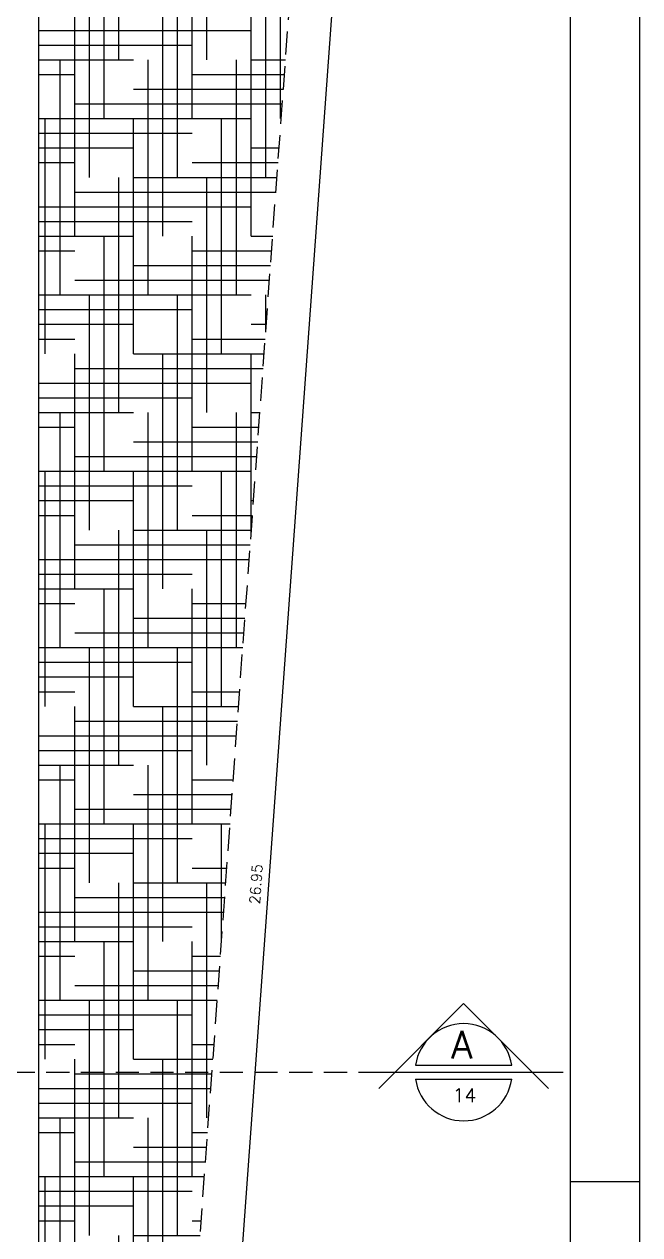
# Model space of a CAD drawing. Header units: millimetres. Extents: x -184.9 to -112.9, y 0.4 to 45.1.
# Drawn here: x -119.56 to -112.91, y 23.41 to 36.49 of the extents above; entities that cross this region are included whole.
import ezdxf
from ezdxf.enums import TextEntityAlignment as Align

# ---------------------------------------------------------------- set-up
doc = ezdxf.new("R2010")
doc.units = ezdxf.units.MM
doc.linetypes.add('DASHED2', pattern=[0.375, 0.25, -0.125])
for name, color, linetype in [('CERCADURA', 5, 'Continuous'), ('COTA', 11, 'Continuous'), ('IND CORTE', 3, 'Continuous'), ('INDICACOES', 2, 'Continuous'), ('PAREDE', 7, 'Continuous'), ('PROJECAO', 1, 'DASHED2'), ('TERRA', 36, 'Continuous')]:
    doc.layers.add(name, color=color, linetype=linetype)
doc.styles.add('ROMANS', font='romans.shx')
doc.dimstyles.new('Copy of TICK75', dxfattribs={"dimtxt": 0.1125, "dimasz": 0.08800000000000001, "dimexe": 0.18, "dimexo": 0.0625, "dimgap": 0.07900000000000001, "dimtad": 1, "dimrnd": 0.005, "dimzin": 4, "dimdsep": 46, "dimtxsty": 'ROMANS', "dimblk1": 'TICK', "dimblk2": 'TICK', "dimsah": 1, "dimcen": 0.09, "dimse1": 1, "dimse2": 1, "dimclrd": 256, "dimclrt": 2, "dimaunit": 1, "dimadec": 0, "dimazin": 0, "dimtfac": 1, "dimtix": 1, "dimtmove": 2, "dimatfit": 3, "dimldrblk": 'TICK', "dimfxl": 1, "dimtolj": 1, "dimtzin": 0, "dimlwd": -1, "dimarcsym": 0})

# ---------------------------------------------------------------- blocks, each defined once
blk = doc.blocks.new('IND CORTE')
at = {"layer": 'IND CORTE', "color": 2}
for p, q in [((-0.01223641295382549, -0.002336918017165956), (0, 0.009899494936629338)), ((0.01223641295382549, -0.002336918017165956), (0, 0.009899494936629338)), ((-0.006928203230472718, 0.0009999999999976694), (0.006928203230017971, 0.0009999999999976694)), ((-0.006928203230472718, -0.001000000000002998), (0.006928203230017971, -0.001000000000002998))]:
    blk.add_line(p, q, dxfattribs=at)
at = {"layer": 'IND CORTE', "color": 7}
blk.add_line((-0.0143468238998139, 0), (0.0143468238998139, 1.77635683940025e-15), dxfattribs=at)
at = {"layer": 'IND CORTE', "color": 2}
for start, end in [(8.213210701578635, 171.7867892984214), (188.2132107015786, 351.786789298451)]:
    blk.add_arc((0, 0), 0.006999999999999998, start, end, dxfattribs=at)
at = {"layer": 'IND CORTE', "color": 7, "style": 'ROMANS'}
blk.add_attdef('A', text='', height=0.004, dxfattribs=at).set_placement((-0.0002638541395754146, 0.003983850563503921), align=Align.MIDDLE)
at = {"layer": 'IND CORTE', "style": 'ROMANS'}
blk.add_attdef('00/00', text='', height=0.002, dxfattribs=at).set_placement((0.0001095410193556745, -0.003320245139761369), align=Align.MIDDLE)
blk = doc.blocks.new('TICK')
at = {"layer": 'COTA'}
for p, q in [((0, 1.907592907288972), (0, -1.907600000000002)), ((-1, 0), (1, 0))]:
    blk.add_line(p, q, dxfattribs=at)
at = {"layer": 'COTA', "color": 2}
blk.add_line((0.5, 0.5), (-0.5, -0.5), dxfattribs=at)
blk = doc.blocks.new('*D15')
at = {"layer": 'COTA'}
blk.add_line((-115.9543709640226, 40.53932270331212), (-117.8923582779195, 13.83747116621333), dxfattribs=at)
at = {"layer": 'Defpoints', "color": 0}
for p in [(-116.4089905291291, 40.66054990163394), (-118.3597181930997, 13.78316009668453), (-117.8987284529564, 13.74970203228801)]:
    blk.add_point(p, dxfattribs=at)
at = {"layer": 'COTA', "xscale": 0.08800000000000001, "yscale": 0.08800000000000001, "zscale": 0.08800000000000001}
for p, rotation in [((-115.9480007889858, 40.62709183723743), 85.84882209476831), ((-117.8987284529564, 13.74970203228801), 265.8488220947683)]:
    blk.add_blockref('TICK', p, dxfattribs=dict(at, rotation=rotation))
at = {"layer": 'COTA', "color": 2, "insert": (-117.0582597955551, 27.19818745946423), "char_height": 0.1125, "attachment_point": 5, "rotation": 85.84882209476831, "style": 'ROMANS'}
blk.add_mtext('\\A1;26.95', dxfattribs=at)

msp = doc.modelspace()

# ---------------------------------------------------------------- hatches: boundary and pattern name
at = {"layer": 'TERRA'}
h = msp.add_hatch(dxfattribs=at)
h.set_pattern_fill('HOUND', color=256, scale=0.1, style=0)
h.set_pattern_definition([(0, (-781.3222839708284, -28.03105905125329), (0.635, 0.15875), [2.54, -1.27]), (90, (-781.3222839708284, -28.03105905125329), (-0.1587500000000001, -0.635), [2.54, -1.27])])
h.paths.add_polyline_path([(-119.4043200238889, 14.04241407035227), (-118.3371115652126, 14.09463727572737), (-116.4314899451963, 40.35054990163601), (-119.4043200238889, 40.35054990163587)])

# ---------------------------------------------------------------- linework, layer by layer
at = {"layer": 'CERCADURA', "color": 11}
for p, q in [((-112.9116816882542, 0.4125127136268816), (-112.9116816882542, 44.96251271362794)), ((-112.9116816882394, 23.98415491793236), (-113.6616816882537, 23.98415491793236))]:
    msp.add_line(p, q, dxfattribs=at)
at = {"layer": 'CERCADURA', "color": 5}
msp.add_line((-113.6616816882537, 1.162512713626199), (-113.6616816882537, 44.21251271362758), dxfattribs=at)
at = {"layer": 'PAREDE'}
msp.add_line((-119.4043200238889, 14.04241407035218), (-119.4043200238889, 40.3505499016359), dxfattribs=at)
at = {"layer": 'PROJECAO'}
msp.add_line((-118.3371115652108, 14.09463727572751), (-116.4314899451963, 40.35054990163599), dxfattribs=at)
at = {"layer": 'PROJECAO', "color": 3}
msp.add_line((-179.324236892268, 25.16686795025089), (-115.8910020497746, 25.16686795025089), dxfattribs=at)

# ---------------------------------------------------------------- block references
at = {"layer": 'INDICACOES', "xscale": 75, "yscale": 75, "zscale": 75}
msp.add_blockref('IND CORTE', (-114.8149902572885, 25.16686795025089), dxfattribs=at).add_auto_attribs({'A': 'A', '00/00': '14'})

# ---------------------------------------------------------------- dimensions: what is measured, and where the dimension line sits
at = {"layer": 'COTA'}
dim = msp.add_aligned_dim(p1=(-116.4089905291291, 40.66054990163394), p2=(-118.3597181930997, 13.78316009668453), distance=0.4622023178117349, dimstyle='Copy of TICK75', dxfattribs=at)
dim.commit()
dim.dimension.update_dxf_attribs({"geometry": '*D15', "text_midpoint": (-117.0582597955551, 27.19818745946423)})

doc.saveas('drawing.dxf')
